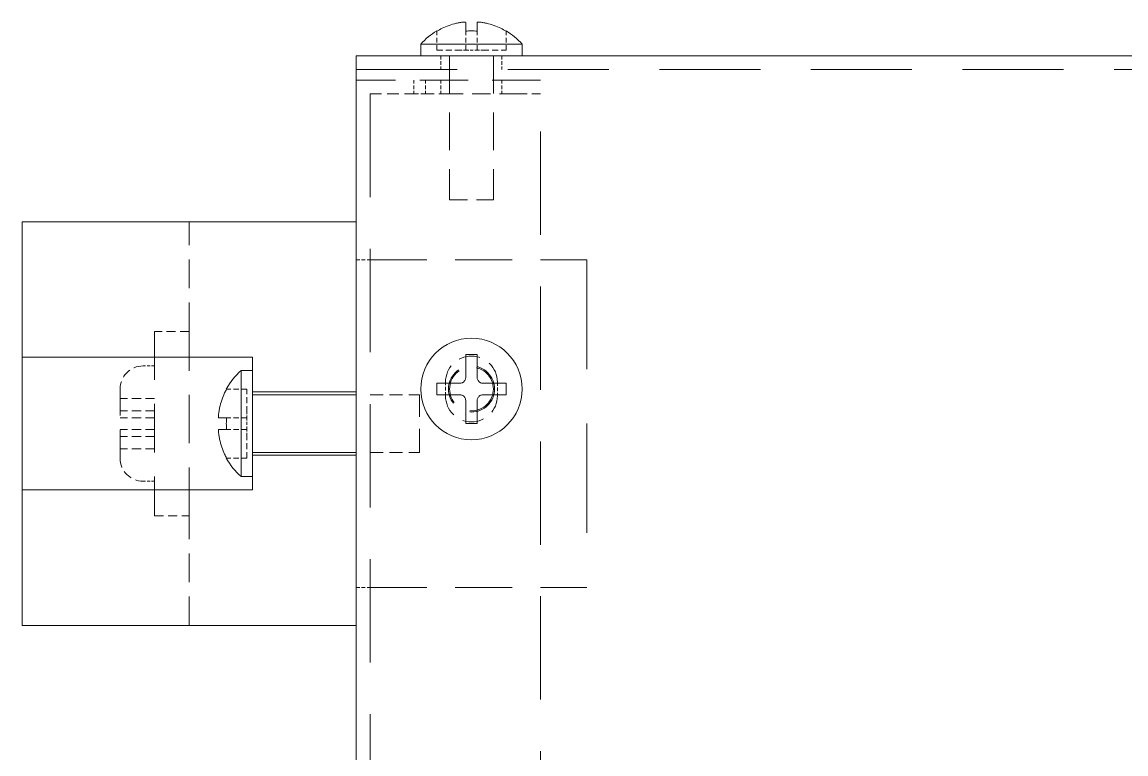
# Model space of a CAD drawing. Header units: millimetres. Extents: x 24 to 1656, y 24 to 1164.
# Drawn here: x 679.6 to 775.4, y 491.5 to 555 of the extents above; entities that cross this region are included whole.
import ezdxf

# ---------------------------------------------------------------- set-up
doc = ezdxf.new("R2010")
doc.units = ezdxf.units.MM
doc.header["$LTSCALE"] = 4
doc.linetypes.add('HIDDEN', pattern=[9.525, 6.35, -3.175])
doc.layers.add('가는파선_A3', color=7, linetype='HIDDEN', lineweight=13, true_color=0x008000)
doc.layers.add('굵은실선_A3', color=7, linetype='Continuous', lineweight=18)

msp = doc.modelspace()

# ---------------------------------------------------------------- linework, layer by layer
at = {"layer": '가는파선_A3', "ltscale": 0.016785}
for p, q in [((715.643, 552.566), (715.643, 554.201)), ((718.143, 552.566), (718.143, 554.201)), ((719.143, 552.566), (719.143, 554.201)), ((721.643, 552.566), (721.643, 554.201))]:
    msp.add_line(p, q, dxfattribs=at)
at = {"layer": '가는파선_A3', "ltscale": 0.020567}
for p, q in [((715.643, 552.566), (717.643, 552.566)), ((719.643, 552.566), (721.643, 552.566)), ((699.143, 521.166), (699.143, 523.166)), ((699.143, 517.166), (699.143, 519.166))]:
    msp.add_line(p, q, dxfattribs=at)
at = {"layer": '가는파선_A3', "ltscale": 0.0123}
for p, q in [((715.993, 552.066), (715.993, 550.866)), ((721.293, 552.066), (721.293, 550.866)), ((713.643, 549.966), (713.643, 548.766)), ((714.643, 549.966), (714.643, 548.766)), ((715.993, 549.966), (715.993, 548.766)), ((721.293, 549.966), (721.293, 548.766)), ((708.643, 534.366), (709.843, 534.366)), ((716.393, 522.566), (716.393, 523.766)), ((720.893, 523.766), (720.893, 522.566)), ((708.643, 505.966), (709.843, 505.966))]:
    msp.add_line(p, q, dxfattribs=at)
at = {"layer": '가는파선_A3', "ltscale": 0.129067}
for p, q in [((716.743, 552.066), (716.743, 539.566)), ((720.543, 552.066), (720.543, 539.566))]:
    msp.add_line(p, q, dxfattribs=at)
at = {"layer": '가는파선_A3', "ltscale": 0.008016}
for p, q in [((717.643, 552.566), (718.143, 552.566)), ((719.143, 552.566), (719.643, 552.566)), ((699.143, 520.666), (699.143, 521.166)), ((699.143, 519.166), (699.143, 519.666))]:
    msp.add_line(p, q, dxfattribs=at)
at = {"layer": '가는파선_A3', "ltscale": 0.010233}
for p, q in [((718.143, 552.566), (719.143, 552.566)), ((691.143, 525.166), (690.143, 525.166)), ((699.143, 519.666), (699.143, 520.666)), ((691.143, 515.166), (690.143, 515.166))]:
    msp.add_line(p, q, dxfattribs=at)
at = {"layer": '가는파선_A3', "ltscale": 0.345245}
msp.add_line((708.643, 550.866), (1050.643, 550.866), dxfattribs=at)
at = {"layer": '가는파선_A3', "ltscale": 0.165234}
for p, q in [((724.643, 549.966), (708.643, 549.966)), ((691.143, 528.166), (691.143, 512.166)), ((694.143, 512.166), (694.143, 528.166))]:
    msp.add_line(p, q, dxfattribs=at)
at = {"layer": '가는파선_A3', "ltscale": 0.352581}
msp.add_line((724.643, 429.066), (724.643, 549.966), dxfattribs=at)
at = {"layer": '가는파선_A3', "ltscale": 0.353018}
msp.add_line((709.843, 548.766), (709.843, 414.266), dxfattribs=at)
at = {"layer": '가는파선_A3', "ltscale": 0.039167}
msp.add_line((709.843, 548.766), (713.643, 548.766), dxfattribs=at)
at = {"layer": '가는파선_A3', "ltscale": 0.016132}
msp.add_line((713.643, 548.766), (714.643, 548.766), dxfattribs=at)
at = {"layer": '가는파선_A3', "ltscale": 0.032363}
for p, q in [((716.643, 548.766), (714.643, 548.766)), ((722.643, 548.766), (724.643, 548.766))]:
    msp.add_line(p, q, dxfattribs=at)
at = {"layer": '가는파선_A3', "ltscale": 0.0619}
msp.add_line((722.643, 548.766), (716.643, 548.766), dxfattribs=at)
at = {"layer": '가는파선_A3', "ltscale": 0.06158}
msp.add_line((716.743, 539.566), (720.543, 539.566), dxfattribs=at)
at = {"layer": '가는파선_A3', "ltscale": 0.098067}
for p, q in [((694.143, 528.166), (694.143, 537.666)), ((694.143, 502.666), (694.143, 512.166))]:
    msp.add_line(p, q, dxfattribs=at)
at = {"layer": '가는파선_A3', "ltscale": 0.194167}
for p, q in [((709.843, 534.366), (728.643, 534.366)), ((709.843, 505.966), (728.643, 505.966))]:
    msp.add_line(p, q, dxfattribs=at)
at = {"layer": '가는파선_A3', "ltscale": 0.372703}
msp.add_line((728.643, 534.366), (728.643, 505.966), dxfattribs=at)
at = {"layer": '가는파선_A3', "ltscale": 0.0309}
for p, q in [((694.143, 528.166), (691.143, 528.166)), ((691.143, 522.341), (688.143, 522.341)), ((691.143, 521.279), (688.143, 521.279)), ((691.143, 520.666), (688.143, 520.666)), ((691.143, 519.666), (688.143, 519.666)), ((691.143, 519.054), (688.143, 519.054)), ((691.143, 517.991), (688.143, 517.991)), ((691.143, 512.166), (694.143, 512.166))]:
    msp.add_line(p, q, dxfattribs=at)
at = {"layer": '가는파선_A3', "ltscale": 0.09729}
msp.add_line((688.143, 517.166), (688.143, 523.166), dxfattribs=at)
at = {"layer": '가는파선_A3', "ltscale": 0.017996}
for p, q in [((699.143, 523.166), (697.392, 523.166)), ((699.143, 520.666), (697.392, 520.666)), ((699.143, 519.666), (697.392, 519.666)), ((699.143, 517.166), (697.392, 517.166))]:
    msp.add_line(p, q, dxfattribs=at)
at = {"layer": '가는파선_A3', "ltscale": 0.044333}
for p, q in [((709.843, 522.666), (714.143, 522.666)), ((709.843, 517.666), (714.143, 517.666))]:
    msp.add_line(p, q, dxfattribs=at)
at = {"layer": '가는파선_A3', "ltscale": 0.081058}
msp.add_line((714.143, 517.666), (714.143, 522.666), dxfattribs=at)
at = {"layer": '가는파선_A3', "ltscale": 0.129753}
msp.add_circle((718.643, 523.166), 2, dxfattribs=at)
at = {"layer": '가는파선_A3', "ltscale": 0.12326}
msp.add_circle((718.643, 523.166), 1.9, dxfattribs=at)
at = {"layer": '가는파선_A3', "ltscale": 0.072942}
for centre, start, end in [((718.643, 523.766), 0, 180), ((718.643, 522.566), 180, 0)]:
    msp.add_arc(centre, 2.25, start, end, dxfattribs=at)
at = {"layer": '가는파선_A3', "ltscale": 0.032363}
for centre, start, end in [((690.143, 523.166), 90, 180), ((690.143, 517.166), 180, 270)]:
    msp.add_arc(centre, 2, start, end, dxfattribs=at)
at = {"layer": '굵은실선_A3'}
for p, q in [((718.143, 554.201), (718.143, 554.951)), ((719.143, 554.951), (719.143, 554.201)), ((715.643, 554.225), (715.643, 554.201)), ((721.643, 554.225), (721.643, 554.201)), ((714.243, 553.066), (723.043, 553.066)), ((714.243, 553.066), (714.243, 552.066)), ((723.043, 553.066), (723.043, 552.066)), ((708.643, 552.066), (708.643, 550.866)), ((708.643, 552.066), (1050.643, 552.066)), ((708.643, 413.066), (708.643, 550.866)), ((679.643, 537.666), (708.643, 537.666)), ((679.643, 525.916), (679.643, 537.666)), ((718.143, 524.166), (718.143, 526.166)), ((718.143, 526.166), (719.143, 526.166)), ((719.143, 526.166), (719.143, 524.166)), ((679.643, 525.916), (699.643, 525.916)), ((679.643, 514.416), (679.643, 525.916)), ((699.643, 525.916), (699.643, 522.916)), ((698.643, 515.566), (698.643, 524.766)), ((698.643, 524.766), (699.643, 524.766)), ((697.369, 523.166), (697.392, 523.166)), ((715.643, 523.666), (715.643, 522.666)), ((715.643, 523.666), (717.643, 523.666)), ((719.643, 523.666), (721.643, 523.666)), ((721.643, 523.666), (721.643, 522.666)), ((699.643, 517.416), (699.643, 522.916)), ((699.643, 522.916), (708.643, 522.916)), ((699.643, 522.666), (708.643, 522.666)), ((717.643, 522.666), (715.643, 522.666)), ((718.143, 520.166), (718.143, 522.166)), ((719.143, 522.166), (719.143, 520.166)), ((721.643, 522.666), (719.643, 522.666)), ((696.721, 520.666), (697.392, 520.666)), ((697.392, 519.666), (696.721, 519.666)), ((719.143, 520.166), (718.143, 520.166)), ((699.643, 517.666), (708.643, 517.666)), ((708.643, 517.416), (699.643, 517.416)), ((699.643, 517.416), (699.643, 514.416)), ((697.369, 517.166), (697.392, 517.166)), ((698.643, 515.566), (699.643, 515.566)), ((699.643, 514.416), (679.643, 514.416)), ((679.643, 502.666), (679.643, 514.416)), ((708.643, 502.666), (679.643, 502.666))]:
    msp.add_line(p, q, dxfattribs=at)
msp.add_circle((718.643, 523.166), 4.4, dxfattribs=at)
for centre, start, end in [((718.693, 549.116), 120.83585, 138.40358), ((718.593, 549.116), 41.59642, 59.16415), ((702.592, 520.315), 131.57538, 151.36583), ((702.592, 520.018), 208.63417, 228.42462)]:
    msp.add_arc(centre, 5.951, start, end, dxfattribs=at)
for points, knots in [([(717.643, 554.951), (717.541, 554.933), (717.44, 554.912), (716.9, 554.785), (716.473, 554.629), (715.95, 554.375), (715.796, 554.292), (715.643, 554.201)], [0.0957398, 0.0957398, 0.0957398, 0.0957398, 0.1243697, 0.1243697, 0.2487394, 0.2487394, 0.2988934, 0.2988934, 0.2988934, 0.2988934]), ([(717.643, 554.951), (717.668, 554.955), (717.694, 554.96), (717.764, 554.97), (717.807, 554.976), (717.88, 554.983), (717.911, 554.985), (717.965, 554.988), (717.988, 554.988), (718.032, 554.988), (718.052, 554.986), (718.089, 554.982), (718.105, 554.979), (718.134, 554.969), (718.142, 554.961), (718.143, 554.951), (718.143, 554.951), (718.143, 554.951)], [-0.1994332, -0.1994332, -0.1994332, -0.1994332, -0.19164586, -0.19164586, -0.17799426, -0.17799426, -0.16750014, -0.16750014, -0.1579054, -0.1579054, -0.14809949, -0.14809949, -0.13671142, -0.13671142, -0.12083143, -0.12083143, -0.12032463, -0.12032463, -0.12032463, -0.12032463]), ([(719.143, 554.951), (719.143, 554.955), (719.145, 554.96), (719.156, 554.97), (719.169, 554.976), (719.202, 554.983), (719.219, 554.985), (719.259, 554.988), (719.28, 554.988), (719.328, 554.988), (719.354, 554.986), (719.414, 554.982), (719.448, 554.979), (719.534, 554.969), (719.586, 554.961), (719.64, 554.951), (719.641, 554.951), (719.643, 554.951)], [-0.1994332, -0.1994332, -0.1994332, -0.1994332, -0.19164586, -0.19164586, -0.17799426, -0.17799426, -0.16750014, -0.16750014, -0.1579054, -0.1579054, -0.14809949, -0.14809949, -0.13671142, -0.13671142, -0.12083143, -0.12083143, -0.12032463, -0.12032463, -0.12032463, -0.12032463]), ([(721.643, 554.201), (721.49, 554.292), (721.336, 554.375), (720.813, 554.629), (720.386, 554.785), (719.846, 554.912), (719.745, 554.933), (719.643, 554.951)], [3.1951461, 3.1951461, 3.1951461, 3.1951461, 3.2453001, 3.2453001, 3.3696698, 3.3696698, 3.3982997, 3.3982997, 3.3982997, 3.3982997]), ([(719.143, 554.201), (718.972, 554.218), (718.804, 554.225), (718.643, 554.225), (718.482, 554.225), (718.314, 554.218), (718.143, 554.201)], [2.96480732, 2.96480732, 2.96480732, 2.96480732, 3.01310833, 3.01310833, 3.01310833, 3.06140934, 3.06140934, 3.06140934, 3.06140934]), ([(718.143, 524.166), (718.143, 524.141), (718.141, 524.115), (718.13, 524.046), (718.117, 524.002), (718.084, 523.929), (718.067, 523.899), (718.027, 523.845), (718.006, 523.821), (717.958, 523.777), (717.932, 523.757), (717.872, 523.72), (717.838, 523.704), (717.752, 523.676), (717.7, 523.667), (717.646, 523.666), (717.645, 523.666), (717.643, 523.666)], [-0.1994332, -0.1994332, -0.1994332, -0.1994332, -0.19164586, -0.19164586, -0.17799426, -0.17799426, -0.16750014, -0.16750014, -0.1579054, -0.1579054, -0.14809949, -0.14809949, -0.13671142, -0.13671142, -0.12083143, -0.12083143, -0.12032463, -0.12032463, -0.12032463, -0.12032463]), ([(719.643, 523.666), (719.618, 523.666), (719.592, 523.668), (719.522, 523.679), (719.479, 523.692), (719.406, 523.725), (719.375, 523.743), (719.321, 523.782), (719.297, 523.804), (719.254, 523.851), (719.234, 523.877), (719.197, 523.937), (719.181, 523.972), (719.152, 524.057), (719.144, 524.109), (719.143, 524.163), (719.143, 524.165), (719.143, 524.166)], [-0.1994332, -0.1994332, -0.1994332, -0.1994332, -0.19164586, -0.19164586, -0.17799426, -0.17799426, -0.16750014, -0.16750014, -0.1579054, -0.1579054, -0.14809949, -0.14809949, -0.13671142, -0.13671142, -0.12083143, -0.12083143, -0.12032463, -0.12032463, -0.12032463, -0.12032463]), ([(697.392, 523.166), (697.328, 523.051), (697.27, 522.936), (697.035, 522.433), (696.882, 521.986), (696.76, 521.408), (696.738, 521.287), (696.721, 521.166)], [3.2735338, 3.2735338, 3.2735338, 3.2735338, 3.3109762, 3.3109762, 3.4402249, 3.4402249, 3.4740046, 3.4740046, 3.4740046, 3.4740046]), ([(717.643, 522.666), (717.668, 522.666), (717.694, 522.665), (717.764, 522.654), (717.807, 522.641), (717.88, 522.608), (717.911, 522.59), (717.965, 522.551), (717.988, 522.529), (718.032, 522.482), (718.052, 522.456), (718.089, 522.396), (718.105, 522.361), (718.134, 522.276), (718.142, 522.224), (718.143, 522.17), (718.143, 522.168), (718.143, 522.166)], [-0.1994332, -0.1994332, -0.1994332, -0.1994332, -0.19164586, -0.19164586, -0.17799426, -0.17799426, -0.16750014, -0.16750014, -0.1579054, -0.1579054, -0.14809949, -0.14809949, -0.13671142, -0.13671142, -0.12083143, -0.12083143, -0.12032463, -0.12032463, -0.12032463, -0.12032463]), ([(719.143, 522.166), (719.143, 522.192), (719.145, 522.217), (719.156, 522.287), (719.169, 522.331), (719.202, 522.404), (719.219, 522.434), (719.259, 522.488), (719.28, 522.512), (719.328, 522.556), (719.354, 522.576), (719.414, 522.612), (719.448, 522.629), (719.534, 522.657), (719.586, 522.666), (719.64, 522.666), (719.641, 522.666), (719.643, 522.666)], [-0.1994332, -0.1994332, -0.1994332, -0.1994332, -0.19164586, -0.19164586, -0.17799426, -0.17799426, -0.16750014, -0.16750014, -0.1579054, -0.1579054, -0.14809949, -0.14809949, -0.13671142, -0.13671142, -0.12083143, -0.12083143, -0.12032463, -0.12032463, -0.12032463, -0.12032463]), ([(696.721, 520.666), (696.719, 520.666), (696.718, 520.667), (696.716, 520.667), (696.709, 520.671), (696.704, 520.681), (696.7, 520.698), (696.697, 520.711), (696.694, 520.728), (696.693, 520.749), (696.691, 520.767), (696.691, 520.789), (696.691, 520.813), (696.691, 520.816), (696.691, 520.819), (696.691, 520.823), (696.691, 520.847), (696.692, 520.874), (696.693, 520.903), (696.695, 520.935), (696.698, 520.97), (696.701, 521.005), (696.706, 521.057), (696.713, 521.112), (696.721, 521.166)], [-0.03947466, -0.03947466, -0.03947466, -0.03947466, -0.03627872, -0.03627872, -0.03627872, -0.02138022, -0.02138022, -0.02138022, -0.01016942, -0.01016942, -0.01016942, 0, 0, 0, 0.00134343, 0.00134343, 0.00134343, 0.01157648, 0.01157648, 0.01157648, 0.02292621, 0.02292621, 0.02292621, 0.03947704, 0.03947704, 0.03947704, 0.03947704]), ([(697.392, 520.666), (697.376, 520.496), (697.369, 520.328), (697.369, 520.166), (697.369, 520.005), (697.376, 519.837), (697.392, 519.666)], [3.06900215, 3.06900215, 3.06900215, 3.06900215, 3.11732777, 3.11732777, 3.11732777, 3.16565339, 3.16565339, 3.16565339, 3.16565339]), ([(696.721, 519.166), (696.719, 519.177), (696.718, 519.188), (696.716, 519.198), (696.709, 519.247), (696.704, 519.296), (696.7, 519.342), (696.697, 519.377), (696.694, 519.41), (696.693, 519.441), (696.691, 519.47), (696.691, 519.496), (696.691, 519.52), (696.691, 519.523), (696.691, 519.526), (696.691, 519.529), (696.691, 519.553), (696.692, 519.574), (696.693, 519.592), (696.695, 519.612), (696.698, 519.628), (696.701, 519.64), (696.706, 519.658), (696.713, 519.666), (696.721, 519.666)], [-0.03947466, -0.03947466, -0.03947466, -0.03947466, -0.03627872, -0.03627872, -0.03627872, -0.02138022, -0.02138022, -0.02138022, -0.01016942, -0.01016942, -0.01016942, 0, 0, 0, 0.00134343, 0.00134343, 0.00134343, 0.01157648, 0.01157648, 0.01157648, 0.02292621, 0.02292621, 0.02292621, 0.03947704, 0.03947704, 0.03947704, 0.03947704]), ([(696.721, 519.166), (696.738, 519.046), (696.76, 518.925), (696.882, 518.346), (697.035, 517.9), (697.27, 517.397), (697.328, 517.282), (697.392, 517.166)], [0.095469, 0.095469, 0.095469, 0.095469, 0.1292487, 0.1292487, 0.2584975, 0.2584975, 0.2959398, 0.2959398, 0.2959398, 0.2959398])]:
    msp.add_open_spline(points, degree=3, knots=knots, dxfattribs=at)

doc.saveas('drawing.dxf')
